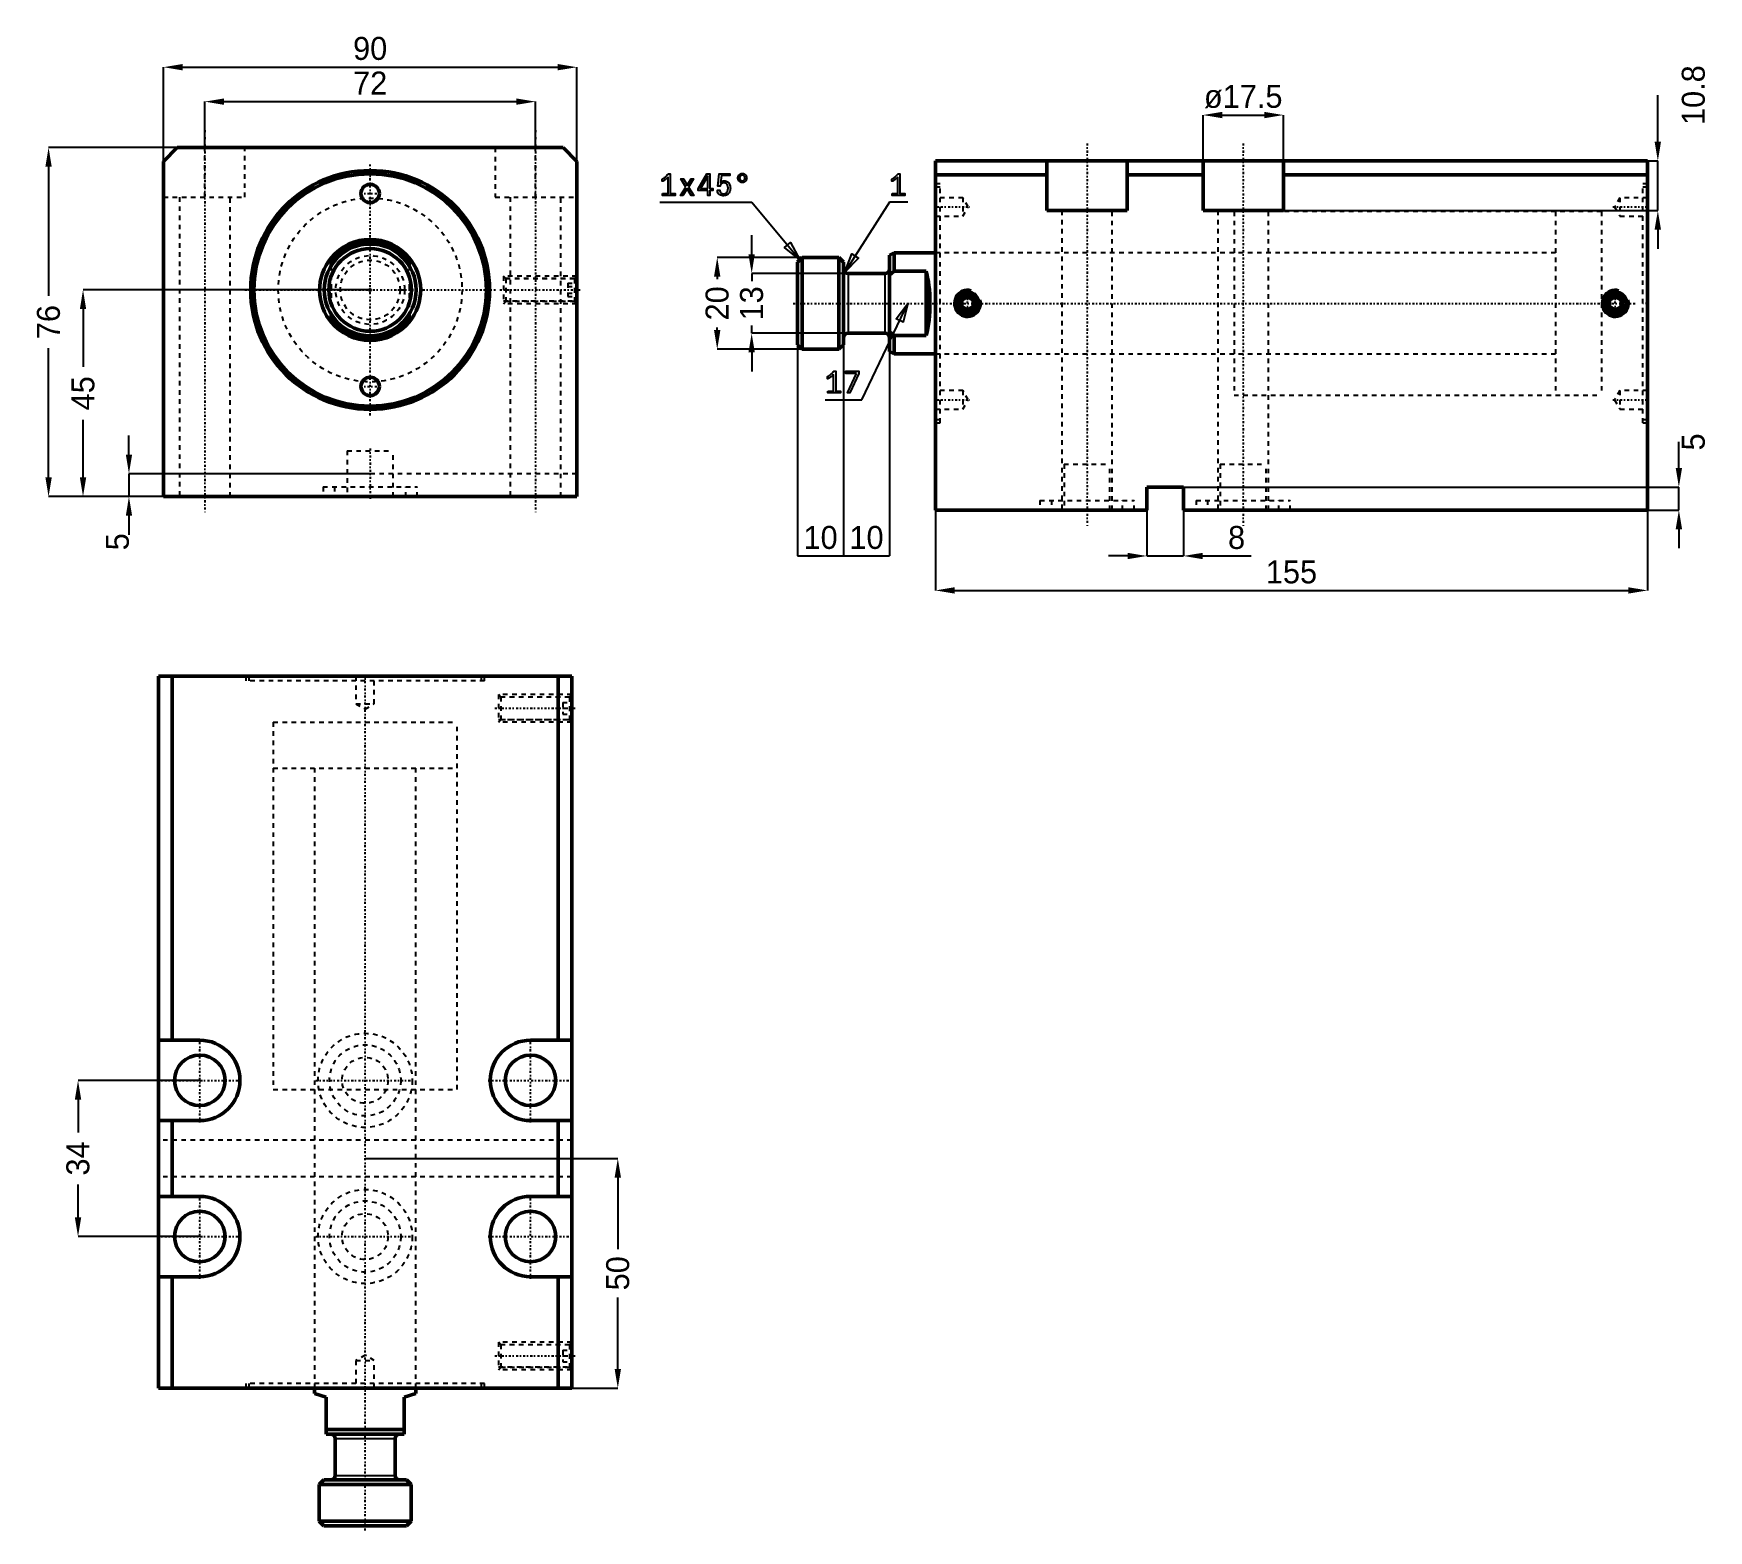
# Model space of a CAD drawing. Header units: millimetres. Extents: x -73 to 291, y -270 to 56.
import ezdxf

# ---------------------------------------------------------------- set-up
doc = ezdxf.new("R2010")
doc.units = ezdxf.units.MM
doc.linetypes.add('Center', pattern=[1.5, 0.45, -0.5, 0.05, -0.5])
doc.linetypes.add('Dashed', pattern=[2, 1, -1])
for name, color, linetype, lineweight in [('2d ConnectionPoints', 7, 'Continuous', 50), ('AM_0', 7, 'Continuous', 50), ('AM_4', 3, 'Continuous', 25), ('AM_5', 3, 'Continuous', 25), ('AM_7', 7, 'Center', 25), ('AM_9', 6, 'Dashed', 25)]:
    doc.layers.add(name, color=color, linetype=linetype, lineweight=lineweight)
doc.dimstyles.new('ISO-25', dxfattribs={"dimtxt": 2.5, "dimasz": 2.5, "dimexe": 1.25, "dimexo": 0.625, "dimtad": 1, "dimtxsty": 'Standard', "dimcen": 2.5, "dimadec": 0, "dimazin": 0, "dimtfac": 1, "dimtmove": 0, "dimatfit": 3, "dimfxl": 0, "dimarcsym": 0})

# ---------------------------------------------------------------- blocks, each defined once
blk = doc.blocks.new('1_JECX_MF_TLA_40_70_0_rod__0_in_JECX_MF_160_TLA_40_70_0__0')
at = {"layer": 'AM_0'}
for p, q in [((-8.5, 5.27), (-8.5, 6.98)), ((8.5, 6.98), (8.5, 5.27)), ((-8.5, -6.98), (-8.5, -5.27)), ((8.5, -5.27), (8.5, -6.98))]:
    blk.add_line(p, q, dxfattribs=at)
for points in [[(-8.5, 6.98), (-9.08, 6.21), (-9.58, 5.4), (-10.02, 4.54), (-10.38, 3.65), (-10.65, 2.74), (-10.85, 1.8), (-10.97, 0.84), (-11, -0.12), (-10.95, -1.07), (-10.81, -2.02), (-10.59, -2.96), (-10.3, -3.87), (-9.92, -4.75), (-9.47, -5.6), (-8.94, -6.4), (-8.5, -6.98)], [(8.5, -6.98), (9.08, -6.21), (9.58, -5.4), (10.02, -4.54), (10.38, -3.65), (10.65, -2.74), (10.85, -1.8), (10.97, -0.84), (11, 0.12), (10.95, 1.07), (10.81, 2.02), (10.59, 2.96), (10.3, 3.87), (9.92, 4.75), (9.47, 5.6), (8.94, 6.4), (8.5, 6.98)]]:
    blk.add_lwpolyline(points, dxfattribs=at)
for radius in [10, 9]:
    blk.add_circle((0, 0), radius, dxfattribs=at)
for radius, start, end in [(11, 39.4006, 140.5994), (10.5, 35.9506, 144.0494), (10.5, 215.9506, 324.0494), (11, 219.4006, 320.5994)]:
    blk.add_arc((0, 0), radius, start, end, dxfattribs=at)
at = {"layer": 'AM_9'}
for p, q in [((-8.5, 5.27), (-8.5, -5.27)), ((8.5, 5.27), (8.5, -5.27))]:
    blk.add_line(p, q, dxfattribs=at)
for radius in [7.5, 6.5]:
    blk.add_circle((0, 0), radius, dxfattribs=at)
blk = doc.blocks.new('2_JECX_MF_EXLA_40_70_0_body__0_in_JECX_MF_160_TLA_40_70_0__0')
at = {"layer": 'AM_0'}
for p, q in [((-42, 31), (-45, 28)), ((42, 31), (-42, 31)), ((45, 28), (42, 31)), ((-45, 28), (-45, -45)), ((45, -45), (45, 28)), ((-45, -45), (45, -45))]:
    blk.add_line(p, q, dxfattribs=at)
for centre, radius in [((0, 0), 26), ((0, 0), 25.3), ((0, 21), 2), ((0, -21), 2)]:
    blk.add_circle(centre, radius, dxfattribs=at)
at = {"layer": 'AM_5', "linetype": 'Dashed'}
for p, q in [((45, 3), (29, 3)), ((45, -3), (29, -3))]:
    blk.add_line(p, q, dxfattribs=at)
at = {"layer": 'AM_7'}
for p, q in [((-36, 34.8), (-36, -48.8)), ((36, 34.8), (36, -48.8)), ((0, -27.3), (0, 27.3)), ((-2.1, 21), (2.1, 21)), ((-27.3, 0), (27.3, 0)), ((28.2, 0), (45.8, 0)), ((-2.1, -21), (2.1, -21)), ((0, -34.5), (0, -45.5))]:
    blk.add_line(p, q, dxfattribs=at)
at = {"layer": 'AM_9'}
for p, q in [((-36, 20.2), (-36, 31)), ((-27.25, 20.2), (-27.25, 31)), ((27.25, 31), (27.25, 20.2)), ((36, 20.2), (36, 31)), ((-45, 20.2), (-27.25, 20.2)), ((-41.5, 20.2), (-41.5, -45)), ((-30.5, -45), (-30.5, 20.2)), ((27.25, 20.2), (45, 20.2)), ((30.5, 20.2), (30.5, -45)), ((41.5, -45), (41.5, 20.2)), ((29.54, 2.46), (29, 3)), ((29, 3), (29, -3)), ((44.5, 2.4), (29, 2.4)), ((44.46, 2.46), (29.54, 2.46)), ((29.54, 2.46), (29.54, -2.46)), ((43, 1.44), (45, 1.44)), ((43, 1.44), (43, -1.44)), ((43, 0.72), (45, 0.72)), ((45, 3), (44.46, 2.46)), ((44.46, 2.46), (44.46, -2.46)), ((45, 1.9), (44.5, 2.4)), ((44.5, 2.4), (44.5, -2.4)), ((29, -2.4), (44.5, -2.4)), ((29, -3), (29.54, -2.46)), ((29.54, -2.46), (44.46, -2.46)), ((43, -0.72), (45, -0.72)), ((43, -1.44), (45, -1.44)), ((44.46, -2.46), (45, -3)), ((44.5, -2.4), (45, -1.9)), ((-5, -35), (5, -35)), ((-5, -35), (-5, -45)), ((5, -45), (5, -35)), ((45, -40), (-45, -40)), ((-10.25, -42.9), (10.25, -42.9)), ((-10.25, -42.9), (-10.25, -45)), ((-7.75, -42.9), (-7.75, -45)), ((7.75, -45), (7.75, -42.9)), ((10.25, -45), (10.25, -42.9))]:
    blk.add_line(p, q, dxfattribs=at)
blk.add_circle((0, 0), 20, dxfattribs=at)
blk = doc.blocks.new('*D3')
at = {"layer": 'AM_5', "color": 0, "lineweight": -2}
for p, q in [((-45, 28), (-45, 48.5)), ((-40.83, 48.5), (40.83, 48.5)), ((45, 28), (45, 48.5))]:
    blk.add_line(p, q, dxfattribs=at)
at = {"layer": 'AM_5', "color": 0}
for points in [[(-40.83, 49.19), (-40.83, 47.81), (-45, 48.5)], [(40.83, 47.81), (40.83, 49.19), (45, 48.5)]]:
    blk.add_solid(points, dxfattribs=at)
at = {"layer": 'Defpoints', "color": 0}
for p in [(45, 48.5), (-45, 28), (45, 28)]:
    blk.add_point(p, dxfattribs=at)
at = {"layer": 'AM_5', "color": 0, "insert": (0, 52.55), "char_height": 5, "attachment_point": 5}
blk.add_mtext('90', dxfattribs=at)
blk = doc.blocks.new('*D4')
at = {"layer": 'AM_5', "color": 0, "lineweight": -2}
for p, q in [((-36, 31), (-36, 41)), ((-31.83, 41), (31.83, 41)), ((36, 31), (36, 41))]:
    blk.add_line(p, q, dxfattribs=at)
at = {"layer": 'AM_5', "color": 0}
for points in [[(-31.83, 41.69), (-31.83, 40.31), (-36, 41)], [(31.83, 40.31), (31.83, 41.69), (36, 41)]]:
    blk.add_solid(points, dxfattribs=at)
at = {"layer": 'Defpoints', "color": 0}
for p in [(36, 41), (-36, 31), (36, 31)]:
    blk.add_point(p, dxfattribs=at)
at = {"layer": 'AM_5', "color": 0, "insert": (0, 45.05), "char_height": 5, "attachment_point": 5}
blk.add_mtext('72', dxfattribs=at)
blk = doc.blocks.new('*D5')
at = {"layer": 'AM_5', "color": 0, "lineweight": -2}
for p, q in [((-42, 31), (-70, 31)), ((-70, 26.83), (-70, -1.31)), ((-70, -40.83), (-70, -12.69)), ((-45, -45), (-70, -45))]:
    blk.add_line(p, q, dxfattribs=at)
at = {"layer": 'AM_5', "color": 0}
for points in [[(-69.31, 26.83), (-70.69, 26.83), (-70, 31)], [(-70.69, -40.83), (-69.31, -40.83), (-70, -45)]]:
    blk.add_solid(points, dxfattribs=at)
at = {"layer": 'Defpoints', "color": 0}
for p in [(-42, 31), (-70, -45), (-45, -45)]:
    blk.add_point(p, dxfattribs=at)
at = {"layer": 'AM_5', "color": 0, "insert": (-70, -7), "char_height": 5, "attachment_point": 5, "rotation": 90}
blk.add_mtext('76', dxfattribs=at)
blk = doc.blocks.new('*D6')
at = {"layer": 'AM_5', "color": 0, "lineweight": -2}
for p, q in [((0, 0), (-62.5, 0)), ((-62.5, -4.17), (-62.5, -16.75)), ((-62.5, -40.83), (-62.5, -28.25)), ((-45, -45), (-62.5, -45))]:
    blk.add_line(p, q, dxfattribs=at)
at = {"layer": 'AM_5', "color": 0}
for points in [[(-61.81, -4.17), (-63.19, -4.17), (-62.5, 0)], [(-63.19, -40.83), (-61.81, -40.83), (-62.5, -45)]]:
    blk.add_solid(points, dxfattribs=at)
at = {"layer": 'Defpoints', "color": 0}
for p in [(0, 0), (-62.5, -45), (-45, -45)]:
    blk.add_point(p, dxfattribs=at)
at = {"layer": 'AM_5', "color": 0, "insert": (-62.5, -22.5), "char_height": 5, "attachment_point": 5, "rotation": 90}
blk.add_mtext('45', dxfattribs=at)
blk = doc.blocks.new('*D7')
at = {"layer": 'AM_5', "color": 0, "lineweight": -2}
for p, q in [((-52.5, -35.83), (-52.5, -31.67)), ((0, -40), (-52.5, -40)), ((-52.5, -40), (-52.5, -45)), ((-45, -45), (-52.5, -45)), ((-52.5, -49.17), (-52.5, -53.33))]:
    blk.add_line(p, q, dxfattribs=at)
at = {"layer": 'AM_5', "color": 0}
for points in [[(-53.19, -35.83), (-51.81, -35.83), (-52.5, -40)], [(-51.81, -49.17), (-53.19, -49.17), (-52.5, -45)]]:
    blk.add_solid(points, dxfattribs=at)
at = {"layer": 'Defpoints', "color": 0}
for p in [(0, -40), (-52.5, -45), (-45, -45)]:
    blk.add_point(p, dxfattribs=at)
at = {"layer": 'AM_5', "color": 0, "insert": (-55, -54.83), "char_height": 5, "attachment_point": 5, "rotation": 90}
blk.add_mtext('5', dxfattribs=at)
blk = doc.blocks.new('1_JECX_MF_TLA_40_70_0_rod__0_in_JECX_MF_160_TLA_40_70_0__4')
at = {"layer": 'AM_0'}
for p, q in [((-11, 0), (-11, -1.19)), ((11, -1.19), (11, 0)), ((-8.5, -2), (-11, -1.19)), ((-8.5, -10), (-8.5, -2)), ((11, -1.19), (8.5, -2)), ((8.5, -2), (8.5, -10)), ((-8.5, -9), (8.5, -9)), ((-8.5, -10), (8.5, -10)), ((-6.5, -11), (-6.5, -19)), ((6.5, -19), (6.5, -11)), ((-9, -20), (-10, -21)), ((-10, -21), (-10, -29)), ((-10, -21), (10, -21)), ((-9, -20), (9, -20)), ((10, -21), (9, -20)), ((10, -29), (10, -21)), ((-10, -29), (10, -29)), ((-10, -29), (-9, -30)), ((9, -30), (10, -29)), ((-9, -30), (9, -30))]:
    blk.add_line(p, q, dxfattribs=at)
for centre, start, end in [((-7.5, -11), 360, 90), ((7.5, -11), 90, 180), ((-7.5, -19), 270, 0), ((7.5, -19), 180, 270)]:
    blk.add_arc(centre, 1, start, end, dxfattribs=at)
at = {"layer": 'AM_4'}
for p, q in [((-6.5, -11), (6.5, -11)), ((-6.5, -19), (6.5, -19))]:
    blk.add_line(p, q, dxfattribs=at)
at = {"layer": 'AM_7'}
blk.add_line((0, -31), (0, 155.36), dxfattribs=at)
at = {"layer": 'AM_9'}
for p, q in [((-20, 145), (20, 145)), ((-20, 145), (-20, 135)), ((20, 135), (20, 145)), ((-20, 135), (20, 135)), ((-11, 135), (-11, 0)), ((11, 0), (11, 135))]:
    blk.add_line(p, q, dxfattribs=at)
blk = doc.blocks.new('2_JECX_MF_EXLA_40_70_0_body__0_in_JECX_MF_160_TLA_40_70_0__4')
at = {"layer": 'AM_0'}
for p, q in [((45, 155), (-45, 155)), ((-45, 155), (-45, 0)), ((-42, 155), (-42, 75.75)), ((42, 155), (42, 75.75)), ((45, 155), (45, 0)), ((-36, 75.75), (-45, 75.75)), ((45, 75.75), (36, 75.75)), ((-45, 58.25), (-36, 58.25)), ((-42, 58.25), (-42, 41.75)), ((36, 58.25), (45, 58.25)), ((42, 58.25), (42, 41.75)), ((-36, 41.75), (-45, 41.75)), ((45, 41.75), (36, 41.75)), ((-45, 24.25), (-36, 24.25)), ((-42, 24.25), (-42, 0)), ((36, 24.25), (45, 24.25)), ((42, 24.25), (42, 0)), ((45, 0), (-45, 0))]:
    blk.add_line(p, q, dxfattribs=at)
for centre in [(-36, 67), (36, 67), (-36, 33), (36, 33)]:
    blk.add_circle(centre, 5.5, dxfattribs=at)
for centre, start, end in [((-36, 67), 270, 90), ((36, 67), 90, 270), ((-36, 33), 270, 90), ((36, 33), 90, 270)]:
    blk.add_arc(centre, 8.75, start, end, dxfattribs=at)
at = {"layer": 'AM_5', "linetype": 'Dashed'}
for p, q in [((45, 151), (29, 151)), ((45, 145), (29, 145)), ((45, 10), (29, 10)), ((45, 4), (29, 4))]:
    blk.add_line(p, q, dxfattribs=at)
at = {"layer": 'AM_7'}
for p, q in [((28.2, 148), (45.8, 148)), ((-36, 57.8125), (-36, 76.1875)), ((36, 57.8125), (36, 76.1875)), ((-45.1875, 67), (-26.8125, 67)), ((-10.7625, 67), (10.7625, 67)), ((26.8125, 67), (45.1875, 67)), ((-36, 23.8125), (-36, 42.1875)), ((36, 23.8125), (36, 42.1875)), ((-45.1875, 33), (-26.8125, 33)), ((-10.7625, 33), (10.7625, 33)), ((26.8125, 33), (45.1875, 33)), ((28.2, 7), (45.8, 7))]:
    blk.add_line(p, q, dxfattribs=at)
at = {"layer": 'AM_9'}
for p, q in [((-26, 155), (-26, 154)), ((26, 154), (-26, 154)), ((-25.3, 155), (-25.3, 154)), ((-2, 155), (-2, 149)), ((2, 149), (2, 155)), ((25.3, 154), (25.3, 155)), ((26, 154), (26, 155)), ((29, 151), (29, 145)), ((29.5415, 150.4585), (29, 151)), ((44.5, 150.4), (29, 150.4)), ((44.4585, 150.4585), (29.5415, 150.4585)), ((29.5415, 150.4585), (29.5415, 145.5415)), ((45, 151), (44.4585, 150.4585)), ((44.4585, 150.4585), (44.4585, 145.5415)), ((44.5, 150.4), (44.5, 145.6)), ((45, 149.9), (44.5, 150.4)), ((-2, 149), (0, 147.8453)), ((-2, 149), (2, 149)), ((0, 147.8453), (2, 149)), ((43, 149.25), (45, 149.25)), ((43, 149.25), (43, 146.75)), ((43, 148), (45, 148)), ((43, 146.75), (45, 146.75)), ((44.5, 145.6), (45, 146.1)), ((-20, 145), (20, 145)), ((-20, 145), (-20, 65)), ((20, 65), (20, 145)), ((29, 145.6), (44.5, 145.6)), ((29, 145), (29.5415, 145.5415)), ((29.5415, 145.5415), (44.4585, 145.5415)), ((44.4585, 145.5415), (45, 145)), ((-20, 65), (20, 65)), ((-11, 65), (-11, 0)), ((11, 0), (11, 65)), ((45, 54), (-45, 54)), ((45, 46), (-45, 46)), ((29, 10), (29, 4)), ((29.5415, 9.4585), (29, 10)), ((44.5, 9.4), (29, 9.4)), ((44.4585, 9.4585), (29.5415, 9.4585)), ((29.5415, 9.4585), (29.5415, 4.5415)), ((43, 8.25), (45, 8.25)), ((43, 8.25), (43, 5.75)), ((45, 10), (44.4585, 9.4585)), ((44.4585, 9.4585), (44.4585, 4.5415)), ((45, 8.9), (44.5, 9.4)), ((44.5, 9.4), (44.5, 4.6)), ((0, 7.1547), (-2, 6)), ((-2, 6), (-2, 0)), ((-2, 6), (2, 6)), ((2, 6), (0, 7.1547)), ((2, 0), (2, 6)), ((29, 4.6), (44.5, 4.6)), ((29, 4), (29.5415, 4.5415)), ((29.5415, 4.5415), (44.4585, 4.5415)), ((43, 7), (45, 7)), ((43, 5.75), (45, 5.75)), ((44.4585, 4.5415), (45, 4)), ((44.5, 4.6), (45, 5.1)), ((26, 1), (-26, 1)), ((-26, 1), (-26, 0)), ((-25.3, 1), (-25.3, 0)), ((25.3, 0), (25.3, 1)), ((26, 0), (26, 1))]:
    blk.add_line(p, q, dxfattribs=at)
for centre, radius in [((0, 67), 10.25), ((0, 67), 7.75), ((0, 67), 5), ((0, 33), 10.25), ((0, 33), 7.75), ((0, 33), 5)]:
    blk.add_circle(centre, radius, dxfattribs=at)
blk = doc.blocks.new('*D13')
at = {"layer": 'AM_5', "color": 0, "lineweight": -2}
for p, q in [((-1.09, -189.09), (53.91, -189.09)), ((53.91, -193.26), (53.91, -208.84)), ((53.91, -234.92), (53.91, -219.34)), ((43.91, -239.09), (53.91, -239.09))]:
    blk.add_line(p, q, dxfattribs=at)
at = {"layer": 'AM_5', "color": 0}
for points in [[(53.22, -193.26), (54.6, -193.26), (53.91, -189.09)], [(53.22, -234.92), (54.6, -234.92), (53.91, -239.09)]]:
    blk.add_solid(points, dxfattribs=at)
at = {"layer": 'Defpoints', "color": 0}
for p in [(-1.09, -189.09), (53.91, -189.09), (43.91, -239.09)]:
    blk.add_point(p, dxfattribs=at)
at = {"layer": 'AM_5', "color": 0, "insert": (53.91, -214.09), "char_height": 5, "attachment_point": 5, "rotation": 90}
blk.add_mtext('50', dxfattribs=at)
blk = doc.blocks.new('*D14')
at = {"layer": 'AM_5', "color": 0, "lineweight": -2}
for p, q in [((-37.09, -172.09), (-63.59, -172.09)), ((-63.59, -176.26), (-63.59, -183.42)), ((-63.59, -201.92), (-63.59, -194.76)), ((-37.09, -206.09), (-63.59, -206.09))]:
    blk.add_line(p, q, dxfattribs=at)
at = {"layer": 'AM_5', "color": 0}
for points in [[(-64.28, -176.26), (-62.9, -176.26), (-63.59, -172.09)], [(-64.28, -201.92), (-62.9, -201.92), (-63.59, -206.09)]]:
    blk.add_solid(points, dxfattribs=at)
at = {"layer": 'Defpoints', "color": 0}
for p in [(-63.59, -172.09), (-37.09, -172.09), (-37.09, -206.09)]:
    blk.add_point(p, dxfattribs=at)
at = {"layer": 'AM_5', "color": 0, "insert": (-63.59, -189.09), "char_height": 5, "attachment_point": 5, "rotation": 90}
blk.add_mtext('34', dxfattribs=at)
blk = doc.blocks.new('1_JECX_MF_TLA_40_70_0_rod__0_in_JECX_MF_160_TLA_40_70_0__2')
at = {"layer": 'AM_0'}
for p, q in [((-9, 11), (-10, 10.5)), ((0, 11), (-9, 11)), ((-9, 11), (-9, 6.98)), ((-29, 10), (-30, 9)), ((-30, 9), (-30, -9)), ((-29, 10), (-29, -10)), ((-21, 10), (-29, 10)), ((-21, 10), (-21, -10)), ((-20, 9), (-21, 10)), ((-20, 9), (-20, -9)), ((-10, 10.5), (-10, -10.5)), ((-11, 6.5), (-19, 6.5)), ((-9, 6.98), (-10, 6.16)), ((-2, 6.98), (-9, 6.98)), ((-2, 6.98), (-2, -6.98)), ((-19, -6.5), (-11, -6.5)), ((-10, -6.16), (-9, -6.98)), ((-9, -6.98), (-2, -6.98)), ((-9, -6.98), (-9, -11)), ((-30, -9), (-29, -10)), ((-29, -10), (-21, -10)), ((-21, -10), (-20, -9)), ((-10, -10.5), (-9, -11)), ((-9, -11), (0, -11))]:
    blk.add_line(p, q, dxfattribs=at)
blk.add_lwpolyline([(-2, -6.98), (-1.81, -6.21), (-1.65, -5.4), (-1.51, -4.54), (-1.39, -3.65), (-1.3, -2.74), (-1.24, -1.8), (-1.2, -0.84), (-1.19, 0.12), (-1.2, 1.07), (-1.25, 2.02), (-1.32, 2.96), (-1.42, 3.87), (-1.54, 4.75), (-1.69, 5.6), (-1.86, 6.4), (-2, 6.98)], dxfattribs=at)
for centre, start, end in [((-19, 7.5), 180, 270), ((-11, 7.5), 270, 0), ((-19, -7.5), 90, 180), ((-11, -7.5), 360, 90)]:
    blk.add_arc(centre, 1, start, end, dxfattribs=at)
at = {"layer": 'AM_4'}
for p, q in [((-19, 6.5), (-19, -6.5)), ((-11, 6.5), (-11, -6.5))]:
    blk.add_line(p, q, dxfattribs=at)
at = {"layer": 'AM_7'}
blk.add_line((-31, 0), (152.75, 0), dxfattribs=at)
at = {"layer": 'AM_9'}
for p, q in [((145, 20), (135, 20)), ((135, 20), (135, -20)), ((145, 20), (145, -20)), ((135, 11), (0, 11)), ((0, -11), (135, -11)), ((135, -20), (145, -20))]:
    blk.add_line(p, q, dxfattribs=at)
blk = doc.blocks.new('2_JECX_MF_EXLA_40_70_0_body__0_in_JECX_MF_160_TLA_40_70_0__2')
at = {"layer": 'AM_0'}
for p, q in [((0, -45), (0, 31)), ((155, 31), (0, 31)), ((24.25, 31), (24.25, 20.2)), ((41.75, 20.2), (41.75, 31)), ((58.25, 31), (58.25, 20.2)), ((75.75, 20.2), (75.75, 31)), ((155, -45), (155, 31)), ((24.25, 28), (0, 28)), ((58.25, 28), (41.75, 28)), ((155, 28), (75.75, 28)), ((24.25, 20.2), (41.75, 20.2)), ((58.25, 20.2), (75.75, 20.2)), ((7, 1.44), (5.75, 0.72)), ((5.75, 0.72), (5.75, -0.72)), ((8.25, 0.72), (7, 1.44)), ((8.25, -0.72), (8.25, 0.72)), ((148, 1.44), (146.75, 0.72)), ((146.75, 0.72), (146.75, -0.72)), ((149.25, 0.72), (148, 1.44)), ((149.25, -0.72), (149.25, 0.72)), ((5.75, -0.72), (7, -1.44)), ((7, -1.44), (8.25, -0.72)), ((146.75, -0.72), (148, -1.44)), ((148, -1.44), (149.25, -0.72)), ((46, -40), (46, -45)), ((54, -40), (46, -40)), ((54, -45), (54, -40)), ((46, -45), (0, -45)), ((155, -45), (54, -45))]:
    blk.add_line(p, q, dxfattribs=at)
for centre, radius in [((7, 0), 2.46), ((7, 0), 2.4), ((7, 0), 1.9), ((148, 0), 2.46), ((148, 0), 2.4), ((148, 0), 1.9)]:
    blk.add_circle(centre, radius, dxfattribs=at)
at = {"layer": 'AM_5'}
for centre in [(7, 0), (148, 0)]:
    blk.add_arc(centre, 3, 75, 15, dxfattribs=at)
at = {"layer": 'AM_7'}
for p, q in [((33, 34.8), (33, -48.8)), ((67, 34.8), (67, -48.8)), ((-0.36, 21), (7.51, 21)), ((147.49, 21), (155.36, 21)), ((7, -3.15), (7, 3.15)), ((148, -3.15), (148, 3.15)), ((155.05, 0), (153.95, 0)), ((-0.36, -21), (7.51, -21)), ((147.49, -21), (155.36, -21))]:
    blk.add_line(p, q, dxfattribs=at)
at = {"layer": 'AM_9'}
for p, q in [((1, 26), (0, 26)), ((1, -26), (1, 26)), ((154, -26), (154, 26)), ((155, 26), (154, 26)), ((1, 25.3), (0, 25.3)), ((6, 23), (0, 23)), ((7.15, 21), (6, 23)), ((6, 23), (6, 19)), ((149, 23), (147.85, 21)), ((155, 23), (149, 23)), ((149, 23), (149, 19)), ((155, 25.3), (154, 25.3)), ((0, 19), (6, 19)), ((6, 19), (7.15, 21)), ((27.5, 20.2), (27.5, -45)), ((38.5, -45), (38.5, 20.2)), ((61.5, 20.2), (61.5, -45)), ((145, 20), (65, 20)), ((65, 20), (65, -20)), ((72.5, -45), (72.5, 20.2)), ((145, 20), (145, -20)), ((147.85, 21), (149, 19)), ((149, 19), (155, 19)), ((65, 11), (0, 11)), ((0, -11), (65, -11)), ((6, -19), (0, -19)), ((7.15, -21), (6, -19)), ((6, -19), (6, -23)), ((6, -23), (7.15, -21)), ((65, -20), (145, -20)), ((149, -19), (147.85, -21)), ((147.85, -21), (149, -23)), ((155, -19), (149, -19)), ((149, -19), (149, -23)), ((0, -23), (6, -23)), ((0, -25.3), (1, -25.3)), ((149, -23), (155, -23)), ((154, -25.3), (155, -25.3)), ((0, -26), (1, -26)), ((154, -26), (155, -26)), ((28, -35), (38, -35)), ((28, -35), (28, -45)), ((38, -45), (38, -35)), ((62, -35), (72, -35)), ((62, -35), (62, -45)), ((72, -45), (72, -35)), ((22.75, -42.9), (43.25, -42.9)), ((22.75, -42.9), (22.75, -45)), ((25.25, -42.9), (25.25, -45)), ((40.75, -45), (40.75, -42.9)), ((43.25, -45), (43.25, -42.9)), ((56.75, -42.9), (77.25, -42.9)), ((56.75, -42.9), (56.75, -45)), ((59.25, -42.9), (59.25, -45)), ((74.75, -45), (74.75, -42.9)), ((77.25, -45), (77.25, -42.9))]:
    blk.add_line(p, q, dxfattribs=at)
blk = doc.blocks.new('*D27')
at = {"layer": 'AM_5', "color": 0, "lineweight": -2}
for p, q in [((181.3, 28.08), (181.3, 38.08)), ((185.47, 38.08), (194.63, 38.08)), ((198.8, 28.08), (198.8, 38.08))]:
    blk.add_line(p, q, dxfattribs=at)
at = {"layer": 'AM_5', "color": 0}
for points in [[(185.47, 38.77), (185.47, 37.39), (181.3, 38.08)], [(194.63, 38.77), (194.63, 37.39), (198.8, 38.08)]]:
    blk.add_solid(points, dxfattribs=at)
at = {"layer": 'Defpoints', "color": 0}
for p in [(198.8, 38.08), (181.3, 28.08), (198.8, 28.08)]:
    blk.add_point(p, dxfattribs=at)
at = {"layer": 'AM_5', "color": 0, "insert": (190.05, 42.08), "char_height": 5, "attachment_point": 5}
blk.add_mtext('ø17.5', dxfattribs=at)
blk = doc.blocks.new('*D28')
at = {"layer": 'AM_5', "color": 0, "lineweight": -2}
for p, q in [((280.3, 32.25), (280.3, 42.41)), ((198.8, 28.08), (280.3, 28.08)), ((280.3, 17.28), (280.3, 28.08)), ((198.8, 17.28), (280.3, 17.28)), ((280.3, 13.11), (280.3, 8.95))]:
    blk.add_line(p, q, dxfattribs=at)
at = {"layer": 'AM_5', "color": 0}
for points in [[(279.6, 32.25), (280.99, 32.25), (280.3, 28.08)], [(279.6, 13.11), (280.99, 13.11), (280.3, 17.28)]]:
    blk.add_solid(points, dxfattribs=at)
at = {"layer": 'Defpoints', "color": 0}
for p in [(198.8, 28.08), (280.3, 28.08), (198.8, 17.28)]:
    blk.add_point(p, dxfattribs=at)
at = {"layer": 'AM_5', "color": 0, "insert": (288.05, 42.41), "char_height": 5, "attachment_point": 5, "rotation": 90}
blk.add_mtext('10.8', dxfattribs=at)
blk = doc.blocks.new('*D29')
at = {"layer": 'AM_5', "color": 0, "lineweight": -2}
for p, q in [((123.05, -47.92), (123.05, -65.42)), ((278.05, -47.92), (278.05, -65.42)), ((127.22, -65.42), (273.88, -65.42))]:
    blk.add_line(p, q, dxfattribs=at)
at = {"layer": 'AM_5', "color": 0}
for points in [[(127.22, -64.73), (127.22, -66.11), (123.05, -65.42)], [(273.88, -64.73), (273.88, -66.11), (278.05, -65.42)]]:
    blk.add_solid(points, dxfattribs=at)
at = {"layer": 'Defpoints', "color": 0}
for p in [(123.05, -47.92), (278.05, -47.92), (278.05, -65.42)]:
    blk.add_point(p, dxfattribs=at)
at = {"layer": 'AM_5', "color": 0, "insert": (200.55, -61.42), "char_height": 5, "attachment_point": 5}
blk.add_mtext('155', dxfattribs=at)
blk = doc.blocks.new('*D30')
at = {"layer": 'AM_5', "color": 0, "lineweight": -2}
for p, q in [((113.05, -10.42), (113.05, -57.92)), ((103.05, -11.92), (103.05, -57.92)), ((103.05, -57.92), (113.05, -57.92))]:
    blk.add_line(p, q, dxfattribs=at)
at = {"layer": 'Defpoints', "color": 0}
for p in [(113.05, -10.42), (103.05, -11.92), (113.05, -57.92)]:
    blk.add_point(p, dxfattribs=at)
at = {"layer": 'AM_5', "color": 0, "insert": (108.05, -53.92), "char_height": 5, "attachment_point": 5}
blk.add_mtext('10', dxfattribs=at)
blk = doc.blocks.new('*D31')
at = {"layer": 'AM_5', "color": 0, "lineweight": -2}
for p, q in [((93.05, -11.92), (93.05, -57.92)), ((103.05, -11.92), (103.05, -57.92)), ((93.05, -57.92), (103.05, -57.92))]:
    blk.add_line(p, q, dxfattribs=at)
at = {"layer": 'Defpoints', "color": 0}
for p in [(93.05, -11.92), (103.05, -11.92), (103.05, -57.92)]:
    blk.add_point(p, dxfattribs=at)
at = {"layer": 'AM_5', "color": 0, "insert": (98.05, -53.92), "char_height": 5, "attachment_point": 5}
blk.add_mtext('10', dxfattribs=at)
blk = doc.blocks.new('*D32')
at = {"layer": 'AM_5', "color": 0, "lineweight": -2}
for p, q in [((94.05, 7.08), (75.55, 7.08)), ((75.55, 2.91), (75.55, 2.33)), ((75.55, -8.75), (75.55, -8.17)), ((94.05, -12.92), (75.55, -12.92))]:
    blk.add_line(p, q, dxfattribs=at)
at = {"layer": 'AM_5', "color": 0}
for points in [[(74.85, 2.91), (76.24, 2.91), (75.55, 7.08)], [(74.85, -8.75), (76.24, -8.75), (75.55, -12.92)]]:
    blk.add_solid(points, dxfattribs=at)
at = {"layer": 'Defpoints', "color": 0}
for p in [(75.55, 7.08), (94.05, 7.08), (94.05, -12.92)]:
    blk.add_point(p, dxfattribs=at)
at = {"layer": 'AM_5', "color": 0, "insert": (75.55, -2.92), "char_height": 5, "attachment_point": 5, "rotation": 90}
blk.add_mtext('20', dxfattribs=at)
blk = doc.blocks.new('*D33')
at = {"layer": 'AM_5', "color": 0, "lineweight": -2}
for p, q in [((83.05, 7.75), (83.05, 11.91)), ((104.05, 3.58), (83.05, 3.58)), ((83.05, 3.58), (83.05, 1.91)), ((83.05, -9.42), (83.05, -7.75)), ((104.05, -9.42), (83.05, -9.42)), ((83.05, -13.59), (83.05, -17.75))]:
    blk.add_line(p, q, dxfattribs=at)
at = {"layer": 'AM_5', "color": 0}
for points in [[(82.35, 7.75), (83.74, 7.75), (83.05, 3.58)], [(82.35, -13.59), (83.74, -13.59), (83.05, -9.42)]]:
    blk.add_solid(points, dxfattribs=at)
at = {"layer": 'Defpoints', "color": 0}
for p in [(83.05, 3.58), (104.05, 3.58), (104.05, -9.42)]:
    blk.add_point(p, dxfattribs=at)
at = {"layer": 'AM_5', "color": 0, "insert": (83.05, -2.92), "char_height": 5, "attachment_point": 5, "rotation": 90}
blk.add_mtext('13', dxfattribs=at)
blk = doc.blocks.new('*D34')
at = {"layer": 'AM_5', "color": 0, "lineweight": -2}
for p, q in [((169.05, -42.92), (169.05, -57.92)), ((177.05, -47.92), (177.05, -57.92)), ((164.88, -57.92), (160.72, -57.92)), ((169.05, -57.92), (177.05, -57.92)), ((181.22, -57.92), (191.77, -57.92))]:
    blk.add_line(p, q, dxfattribs=at)
at = {"layer": 'AM_5', "color": 0}
for points in [[(164.88, -57.23), (164.88, -58.61), (169.05, -57.92)], [(181.22, -57.23), (181.22, -58.61), (177.05, -57.92)]]:
    blk.add_solid(points, dxfattribs=at)
at = {"layer": 'Defpoints', "color": 0}
for p in [(169.05, -42.92), (177.05, -47.92), (177.05, -57.92)]:
    blk.add_point(p, dxfattribs=at)
at = {"layer": 'AM_5', "color": 0, "insert": (188.6, -53.92), "char_height": 5, "attachment_point": 5}
blk.add_mtext('8', dxfattribs=at)
blk = doc.blocks.new('*D35')
at = {"layer": 'AM_5', "color": 0, "lineweight": -2}
for p, q in [((284.88, -38.75), (284.88, -33.09)), ((169.05, -42.92), (284.88, -42.92)), ((284.88, -47.92), (284.88, -42.92)), ((177.05, -47.92), (284.88, -47.92)), ((284.88, -52.09), (284.88, -56.25))]:
    blk.add_line(p, q, dxfattribs=at)
at = {"layer": 'AM_5', "color": 0}
for points in [[(284.19, -38.75), (285.58, -38.75), (284.88, -42.92)], [(284.19, -52.09), (285.58, -52.09), (284.88, -47.92)]]:
    blk.add_solid(points, dxfattribs=at)
at = {"layer": 'Defpoints', "color": 0}
for p in [(169.05, -42.92), (177.05, -47.92), (284.88, -47.92)]:
    blk.add_point(p, dxfattribs=at)
at = {"layer": 'AM_5', "color": 0, "insert": (288.05, -33.09), "char_height": 5, "attachment_point": 5, "rotation": 90}
blk.add_mtext('5', dxfattribs=at)

msp = doc.modelspace()

# ---------------------------------------------------------------- linework, layer by layer
at = {"layer": '2d ConnectionPoints'}
for p in [(0, 0), (123.049, -2.92), (-1.09, -239.088)]:
    msp.add_point(p, dxfattribs=at)
at = {"layer": 'AM_5'}
for p, q in [((63.049, 19.08), (83.049, 19.08)), ((83.049, 19.08), (93.549, 6.58)), ((113.049, 19.08), (103.342, 3.872)), ((117.049, 19.08), (113.049, 19.08)), ((107.049, -23.92), (117.049, -2.92)), ((99.049, -23.92), (107.049, -23.92))]:
    msp.add_line(p, q, dxfattribs=at)
for points in [[(63.657, 20.996), (64.853, 20.996), (64.853, 24.512), (64.853, 24.512), (64.788, 24.447), (64.68, 24.346), (64.68, 24.346), (64.556, 24.241), (64.466, 24.168), (64.466, 24.168), (64.372, 24.095), (64.23, 23.992), (64.23, 23.992), (64.087, 23.896), (63.992, 23.836), (63.992, 23.836), (63.898, 23.782), (63.768, 23.716), (63.768, 23.716), (63.65, 23.669), (63.579, 23.648), (63.579, 24.142), (63.579, 24.142), (63.668, 24.184), (63.808, 24.264), (63.808, 24.264), (63.955, 24.364), (64.058, 24.442), (64.058, 24.442), (64.162, 24.526), (64.312, 24.655), (64.312, 24.655), (64.457, 24.79), (64.551, 24.883), (64.551, 24.883), (64.639, 24.974), (64.758, 25.102), (64.758, 25.102), (64.859, 25.22), (64.918, 25.292), (65.334, 25.292), (65.334, 20.996), (66.419, 20.996), (66.419, 20.58), (63.657, 20.58), (63.657, 20.996)], [(68.72, 22.364), (67.621, 24.155), (68.19, 24.155), (69.009, 22.799), (69.87, 24.155), (70.387, 24.155), (69.301, 22.406), (70.439, 20.58), (69.864, 20.58), (68.999, 21.984), (68.086, 20.58), (67.559, 20.58), (68.72, 22.364)], [(73.474, 21.62), (71.368, 21.62), (71.368, 22.042), (73.285, 25.292), (73.929, 25.292), (73.929, 22.058), (74.631, 22.058), (74.631, 21.62), (73.929, 21.62), (73.929, 20.58), (73.474, 20.58), (73.474, 21.62)], [(73.48, 22.058), (73.48, 24.746), (71.927, 22.058), (73.48, 22.058)], [(76.931, 20.521), (76.931, 20.521), (76.784, 20.526), (76.575, 20.552), (76.575, 20.552), (76.379, 20.601), (76.255, 20.646), (76.255, 20.646), (76.139, 20.702), (75.983, 20.806), (75.983, 20.806), (75.849, 20.935), (75.772, 21.035), (75.772, 21.035), (75.707, 21.145), (75.637, 21.332), (75.637, 21.332), (75.599, 21.543), (75.592, 21.698), (76.099, 21.698), (76.099, 21.698), (76.108, 21.552), (76.158, 21.361), (76.158, 21.361), (76.25, 21.205), (76.334, 21.119), (76.334, 21.119), (76.434, 21.049), (76.606, 20.973), (76.606, 20.973), (76.804, 20.932), (76.95, 20.924), (76.95, 20.924), (77.076, 20.931), (77.248, 20.967), (77.248, 20.967), (77.4, 21.034), (77.49, 21.096), (77.49, 21.096), (77.571, 21.169), (77.676, 21.295), (77.676, 21.295), (77.76, 21.441), (77.805, 21.548), (77.805, 21.548), (77.841, 21.662), (77.881, 21.841), (77.881, 21.841), (77.902, 22.029), (77.906, 22.159), (77.906, 22.159), (77.902, 22.278), (77.881, 22.452), (77.881, 22.452), (77.843, 22.619), (77.808, 22.726), (77.808, 22.726), (77.765, 22.828), (77.686, 22.965), (77.686, 22.965), (77.588, 23.084), (77.513, 23.154), (77.513, 23.154), (77.429, 23.212), (77.291, 23.275), (77.291, 23.275), (77.135, 23.31), (77.022, 23.316), (77.022, 23.316), (76.901, 23.308), (76.731, 23.266), (76.731, 23.266), (76.574, 23.189), (76.476, 23.118), (76.476, 23.118), (76.387, 23.033), (76.278, 22.883), (76.278, 22.883), (76.196, 22.707), (76.157, 22.575), (75.663, 22.575), (76.001, 25.305), (78.296, 25.305), (78.296, 24.883), (76.463, 24.883), (76.255, 23.319), (76.255, 23.319), (76.324, 23.403), (76.431, 23.513), (76.431, 23.513), (76.544, 23.603), (76.622, 23.652), (76.622, 23.652), (76.704, 23.693), (76.837, 23.737), (76.837, 23.737), (76.983, 23.76), (77.087, 23.765), (77.087, 23.765), (77.246, 23.756), (77.469, 23.711), (77.469, 23.711), (77.671, 23.627), (77.795, 23.55), (77.795, 23.55), (77.909, 23.458), (78.059, 23.297), (78.059, 23.297), (78.182, 23.108), (78.25, 22.967), (78.25, 22.967), (78.306, 22.816), (78.367, 22.577), (78.367, 22.577), (78.4, 22.323), (78.406, 22.146), (78.406, 22.146), (78.399, 21.959), (78.36, 21.696), (78.36, 21.696), (78.288, 21.451), (78.221, 21.299), (78.221, 21.299), (78.141, 21.158), (77.998, 20.972), (77.998, 20.972), (77.829, 20.814), (77.701, 20.726), (77.701, 20.726), (77.563, 20.652), (77.341, 20.572), (77.341, 20.572), (77.101, 20.529), (76.931, 20.521)], [(81.006, 23.375), (81.006, 23.375), (80.903, 23.38), (80.755, 23.408), (80.755, 23.408), (80.615, 23.461), (80.525, 23.509), (80.525, 23.509), (80.44, 23.567), (80.326, 23.668), (80.326, 23.668), (80.229, 23.787), (80.174, 23.875), (80.174, 23.875), (80.127, 23.969), (80.076, 24.116), (80.076, 24.116), (80.049, 24.269), (80.044, 24.376), (80.044, 24.376), (80.049, 24.482), (80.076, 24.636), (80.076, 24.636), (80.127, 24.782), (80.174, 24.876), (80.174, 24.876), (80.229, 24.965), (80.326, 25.083), (80.326, 25.083), (80.44, 25.184), (80.525, 25.242), (80.525, 25.242), (80.615, 25.29), (80.755, 25.343), (80.755, 25.343), (80.903, 25.371), (81.006, 25.377), (81.006, 25.377), (81.108, 25.371), (81.255, 25.343), (81.255, 25.343), (81.396, 25.29), (81.485, 25.242), (81.485, 25.242), (81.569, 25.184), (81.682, 25.083), (81.682, 25.083), (81.778, 24.966), (81.833, 24.878), (81.833, 24.878), (81.879, 24.784), (81.929, 24.638), (81.929, 24.638), (81.956, 24.483), (81.961, 24.376), (81.961, 24.376), (81.956, 24.268), (81.929, 24.114), (81.929, 24.114), (81.879, 23.967), (81.833, 23.873), (81.833, 23.873), (81.778, 23.786), (81.682, 23.668), (81.682, 23.668), (81.569, 23.567), (81.485, 23.509), (81.485, 23.509), (81.396, 23.461), (81.255, 23.408), (81.255, 23.408), (81.108, 23.38), (81.006, 23.375)], [(81.006, 23.771), (81.006, 23.771), (81.067, 23.774), (81.156, 23.791), (81.156, 23.791), (81.241, 23.823), (81.295, 23.852), (81.295, 23.852), (81.346, 23.887), (81.414, 23.948), (81.414, 23.948), (81.473, 24.02), (81.506, 24.073), (81.506, 24.073), (81.534, 24.13), (81.565, 24.219), (81.565, 24.219), (81.581, 24.311), (81.584, 24.376), (81.584, 24.376), (81.581, 24.44), (81.565, 24.532), (81.565, 24.532), (81.534, 24.621), (81.506, 24.678), (81.506, 24.678), (81.473, 24.731), (81.414, 24.803), (81.414, 24.803), (81.346, 24.864), (81.295, 24.899), (81.295, 24.899), (81.241, 24.928), (81.156, 24.96), (81.156, 24.96), (81.067, 24.977), (81.006, 24.98), (81.006, 24.98), (80.944, 24.977), (80.855, 24.96), (80.855, 24.96), (80.769, 24.928), (80.715, 24.899), (80.715, 24.899), (80.663, 24.864), (80.594, 24.803), (80.594, 24.803), (80.534, 24.731), (80.5, 24.678), (80.5, 24.678), (80.472, 24.621), (80.44, 24.532), (80.44, 24.532), (80.424, 24.44), (80.421, 24.376), (80.421, 24.376), (80.424, 24.311), (80.44, 24.219), (80.44, 24.219), (80.472, 24.13), (80.5, 24.073), (80.5, 24.073), (80.534, 24.02), (80.594, 23.948), (80.594, 23.948), (80.663, 23.887), (80.715, 23.852), (80.715, 23.852), (80.769, 23.823), (80.855, 23.791), (80.855, 23.791), (80.944, 23.774), (81.006, 23.771)], [(113.657, 20.996), (114.853, 20.996), (114.853, 24.512), (114.853, 24.512), (114.788, 24.447), (114.68, 24.346), (114.68, 24.346), (114.556, 24.241), (114.466, 24.168), (114.466, 24.168), (114.372, 24.095), (114.23, 23.992), (114.23, 23.992), (114.087, 23.896), (113.992, 23.836), (113.992, 23.836), (113.898, 23.782), (113.768, 23.716), (113.768, 23.716), (113.65, 23.669), (113.579, 23.648), (113.579, 24.142), (113.579, 24.142), (113.668, 24.184), (113.808, 24.264), (113.808, 24.264), (113.955, 24.364), (114.058, 24.442), (114.058, 24.442), (114.162, 24.526), (114.312, 24.655), (114.312, 24.655), (114.457, 24.79), (114.551, 24.883), (114.551, 24.883), (114.639, 24.974), (114.758, 25.102), (114.758, 25.102), (114.859, 25.22), (114.918, 25.292), (115.334, 25.292), (115.334, 20.996), (116.419, 20.996), (116.419, 20.58), (113.657, 20.58), (113.657, 20.996)], [(93.549, 6.58), (90.231, 9.234), (91.507, 10.306), (93.549, 6.58)], [(103.342, 3.872), (104.881, 7.833), (106.286, 6.936), (103.342, 3.872)], [(117.049, -2.92), (116.01, -7.041), (114.505, -6.324), (117.049, -2.92)], [(99.657, -22.004), (100.853, -22.004), (100.853, -18.488), (100.853, -18.488), (100.788, -18.553), (100.68, -18.654), (100.68, -18.654), (100.556, -18.759), (100.466, -18.832), (100.466, -18.832), (100.372, -18.905), (100.23, -19.008), (100.23, -19.008), (100.087, -19.104), (99.992, -19.164), (99.992, -19.164), (99.898, -19.218), (99.768, -19.284), (99.768, -19.284), (99.65, -19.331), (99.579, -19.352), (99.579, -18.858), (99.579, -18.858), (99.668, -18.816), (99.808, -18.736), (99.808, -18.736), (99.955, -18.636), (100.058, -18.558), (100.058, -18.558), (100.162, -18.474), (100.312, -18.345), (100.312, -18.345), (100.457, -18.21), (100.551, -18.117), (100.551, -18.117), (100.639, -18.026), (100.758, -17.898), (100.758, -17.898), (100.859, -17.78), (100.918, -17.708), (101.334, -17.708), (101.334, -22.004), (102.419, -22.004), (102.419, -22.42), (99.657, -22.42), (99.657, -22.004)], [(105.851, -18.163), (103.543, -18.163), (103.543, -17.708), (106.39, -17.708), (106.39, -18.163), (104.453, -22.42), (103.92, -22.42), (105.851, -18.163)]]:
    msp.add_lwpolyline(points, dxfattribs=at)

# ---------------------------------------------------------------- block references
for name, p in [('2_JECX_MF_EXLA_40_70_0_body__0_in_JECX_MF_160_TLA_40_70_0__0', (0, 0)), ('2_JECX_MF_EXLA_40_70_0_body__0_in_JECX_MF_160_TLA_40_70_0__2', (123.049, -2.92)), ('1_JECX_MF_TLA_40_70_0_rod__0_in_JECX_MF_160_TLA_40_70_0__2', (123.049, -2.92)), ('1_JECX_MF_TLA_40_70_0_rod__0_in_JECX_MF_160_TLA_40_70_0__0', (0, 0)), ('1_JECX_MF_TLA_40_70_0_rod__0_in_JECX_MF_160_TLA_40_70_0__4', (-1.09, -239.088)), ('2_JECX_MF_EXLA_40_70_0_body__0_in_JECX_MF_160_TLA_40_70_0__4', (-1.09, -239.088))]:
    msp.add_blockref(name, p)

# ---------------------------------------------------------------- dimensions: what is measured, and where the dimension line sits
for base, p1, p2, text, override, picture, middle in [((45, 48.5), (-45, 28), (45, 28), '90', {"dimtxt": 5, "dimasz": 4.166667, "dimexe": 0, "dimexo": 0, "dimgap": 1.5}, '*D3', (0, 48.5)), ((36, 41), (-36, 31), (36, 31), '72', {"dimtxt": 5, "dimasz": 4.166667, "dimexe": 0, "dimexo": 0, "dimgap": 1.5}, '*D4', (0, 41)), ((198.799, 38.08), (181.299, 28.08), (198.799, 28.08), 'ø17.5', {"dimtxt": 5, "dimasz": 4.166667, "dimexe": 0, "dimexo": 0, "dimgap": 1.5}, '*D27', (190.049, 38.08)), ((113.049, -57.92), (103.049, -11.92), (113.049, -10.42), '10', {"dimtxt": 5, "dimasz": 0, "dimexe": 0, "dimexo": 0, "dimgap": 1.5}, '*D30', (108.049, -57.92)), ((103.049, -57.92), (93.049, -11.92), (103.049, -11.92), '10', {"dimtxt": 5, "dimasz": 0, "dimexe": 0, "dimexo": 0, "dimgap": 1.5}, '*D31', (98.049, -57.92)), ((177.049, -57.92), (169.049, -42.92), (177.049, -47.92), '8', {"dimtxt": 5, "dimasz": 4.166667, "dimexe": 0, "dimexo": 0, "dimgap": 1.5}, '*D34', (188.604, -57.92)), ((278.049, -65.42), (123.049, -47.92), (278.049, -47.92), '155', {"dimtxt": 5, "dimasz": 4.166667, "dimexe": 0, "dimexo": 0, "dimgap": 1.5}, '*D29', (200.549, -65.42))]:
    dim = msp.add_linear_dim(base=base, p1=p1, p2=p2, text=text, dimstyle='ISO-25', override=override, dxfattribs=at)
    dim.commit()
    dim.dimension.update_dxf_attribs({"geometry": picture, "text_midpoint": middle, "dimtype": 160})
for base, p1, p2, text, picture, middle in [((280.299, 28.08), (198.799, 17.28), (198.799, 28.08), '10.8', '*D28', (288.049, 42.413)), ((-70, -45), (-42, 31), (-45, -45), '76', '*D5', (-70, -7)), ((83.049, 3.58), (104.049, -9.42), (104.049, 3.58), '13', '*D33', (83.049, -2.92)), ((75.549, 7.08), (94.049, -12.92), (94.049, 7.08), '20', '*D32', (75.549, -2.92)), ((-62.5, -45), (0, 0), (-45, -45), '45', '*D6', (-62.5, -22.5)), ((-52.5, -45), (0, -40), (-45, -45), '5', '*D7', (-55, -54.833)), ((284.882, -47.92), (169.049, -42.92), (177.049, -47.92), '5', '*D35', (288.049, -33.087)), ((-63.59, -172.088), (-37.09, -206.088), (-37.09, -172.088), '34', '*D14', (-63.59, -189.088)), ((53.91, -189.088), (43.91, -239.088), (-1.09, -189.088), '50', '*D13', (53.91, -214.088))]:
    dim = msp.add_linear_dim(base=base, p1=p1, p2=p2, angle=90, text=text, dimstyle='ISO-25', override={"dimtxt": 5, "dimasz": 4.166667, "dimexe": 0, "dimexo": 0, "dimgap": 1.5}, dxfattribs=at)
    dim.commit()
    dim.dimension.update_dxf_attribs({"geometry": picture, "text_midpoint": middle, "dimtype": 160, "text_rotation": 90})

doc.saveas('drawing.dxf')
